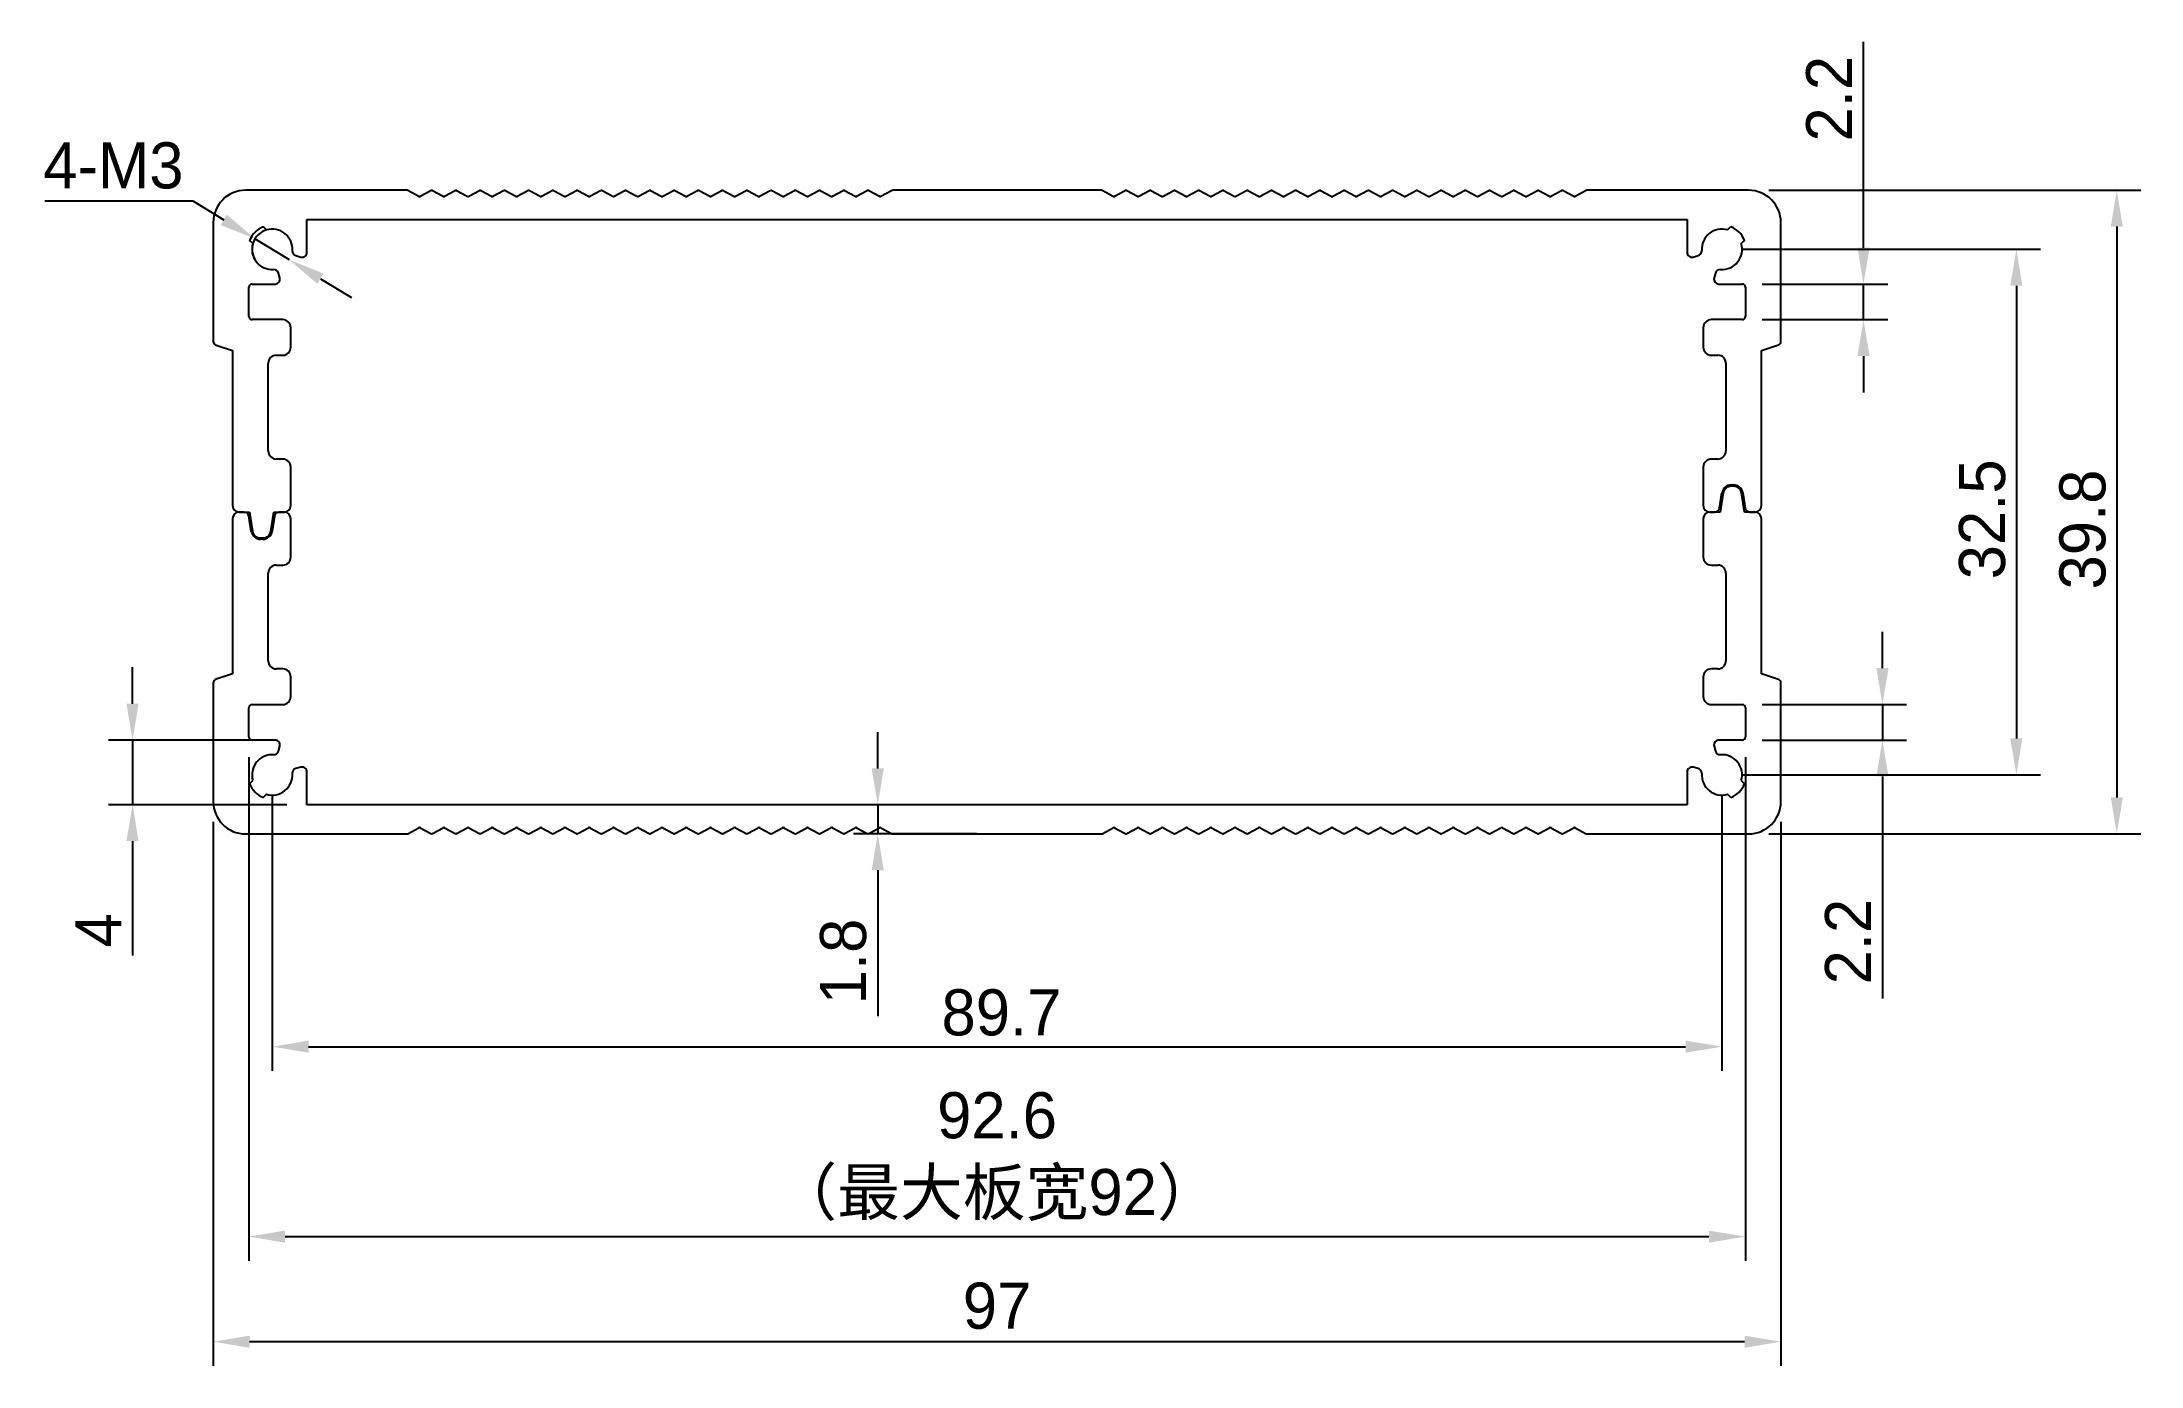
# Model space of a CAD drawing. Header units: millimetres. Extents: x 15004 to 15134, y -4763 to -4681.
import ezdxf

# ---------------------------------------------------------------- set-up
doc = ezdxf.new("R2010")
doc.units = ezdxf.units.MM
doc.header["$LTSCALE"] = 0.5
doc.header["$PDMODE"] = 35
for name, color, linetype, lineweight in [('3标注', 30, 'Continuous', 9), ('标注线', 7, 'Continuous', 13), ('粗实线', 7, 'Continuous', 25)]:
    doc.layers.add(name, color=color, linetype=linetype, lineweight=lineweight)
doc.styles.get("Standard").update_dxf_attribs({"font": ''})
doc.styles.get('Standard').set_extended_font_data('思源黑体 Normal')
doc.dimstyles.new('1比1 文字2.85', dxfattribs={"dimtxt": 2.85, "dimasz": 2.25, "dimexe": 1.5, "dimexo": 1.25, "dimgap": 0.7, "dimtad": 1, "dimdec": 1, "dimdsep": 46, "dimtxsty": 'Standard', "dimcen": 1.8, "dimadec": 0, "dimazin": 0, "dimtfac": 1, "dimtdec": 1, "dimtmove": 0, "dimatfit": 3, "dimfxl": 1, "dimarcsym": 0})
doc.dimstyles.new('1比1 文字2.85直径', dxfattribs={"dimtxt": 2.85, "dimasz": 2.25, "dimexe": 1.5, "dimexo": 1.25, "dimgap": 0.7, "dimtad": 1, "dimtih": 1, "dimtoh": 1, "dimdec": 1, "dimdsep": 46, "dimtxsty": 'Standard', "dimcen": 1.8, "dimadec": 0, "dimazin": 0, "dimtfac": 1, "dimtdec": 1, "dimtmove": 0, "dimatfit": 3, "dimfxl": 1, "dimarcsym": 0})

# ---------------------------------------------------------------- blocks, each defined once
blk = doc.blocks.new('*D81')
at = {"layer": 'Defpoints', "color": 0, "ltscale": 0.1}
for p in [(15018.12, -4726.3), (15107.82, -4726.3), (15107.82, -4743.11)]:
    blk.add_point(p, dxfattribs=at)
at = {"layer": '标注线', "color": 0, "lineweight": -2, "ltscale": 0.1}
for p, q in [((15018.12, -4727.55), (15018.12, -4744.61)), ((15107.82, -4727.55), (15107.82, -4744.61)), ((15020.37, -4743.11), (15105.57, -4743.11))]:
    blk.add_line(p, q, dxfattribs=at)
at = {"layer": '标注线', "color": 0, "ltscale": 0.1}
for points in [[(15020.37, -4742.73), (15020.37, -4743.48), (15018.12, -4743.11)], [(15105.57, -4742.73), (15105.57, -4743.48), (15107.82, -4743.11)]]:
    blk.add_solid(points, dxfattribs=at)
at = {"layer": '标注线', "color": 0, "ltscale": 0.1, "insert": (15063.24, -4739.56), "char_height": 2.85, "attachment_point": 2}
blk.add_mtext('89.7', dxfattribs=at)
blk = doc.blocks.new('*D82')
at = {"layer": 'Defpoints', "color": 0, "ltscale": 0.1}
for p in [(15018.3, -4724.15), (15009.48, -4728.15), (15020.27, -4728.15)]:
    blk.add_point(p, dxfattribs=at)
at = {"layer": '标注线', "color": 0, "lineweight": -2, "ltscale": 0.1}
for p, q in [((15009.48, -4721.9), (15009.48, -4719.65)), ((15017.05, -4724.15), (15007.98, -4724.15)), ((15009.48, -4724.15), (15009.48, -4728.15)), ((15019.02, -4728.15), (15007.98, -4728.15)), ((15009.48, -4730.4), (15009.48, -4737.48))]:
    blk.add_line(p, q, dxfattribs=at)
at = {"layer": '标注线', "color": 0, "ltscale": 0.1}
for points in [[(15009.1, -4721.9), (15009.85, -4721.9), (15009.48, -4724.15)], [(15009.1, -4730.4), (15009.85, -4730.4), (15009.48, -4728.15)]]:
    blk.add_solid(points, dxfattribs=at)
at = {"layer": '标注线', "color": 0, "ltscale": 0.1, "insert": (15005.93, -4735.91), "char_height": 2.85, "attachment_point": 2, "rotation": 90}
blk.add_mtext('4', dxfattribs=at)
blk = doc.blocks.new('*D83')
at = {"layer": 'Defpoints', "color": 0, "ltscale": 0.1}
for p in [(15014.47, -4727.95), (15111.47, -4727.95), (15111.47, -4761.35)]:
    blk.add_point(p, dxfattribs=at)
at = {"layer": '标注线', "color": 0, "lineweight": -2, "ltscale": 0.1}
for p, q in [((15014.47, -4729.2), (15014.47, -4762.85)), ((15111.47, -4729.2), (15111.47, -4762.85)), ((15016.72, -4761.35), (15109.22, -4761.35))]:
    blk.add_line(p, q, dxfattribs=at)
at = {"layer": '标注线', "color": 0, "ltscale": 0.1}
for points in [[(15016.72, -4760.98), (15016.72, -4761.73), (15014.47, -4761.35)], [(15109.22, -4760.98), (15109.22, -4761.73), (15111.47, -4761.35)]]:
    blk.add_solid(points, dxfattribs=at)
at = {"layer": '标注线', "color": 0, "ltscale": 0.1, "insert": (15062.97, -4757.7), "char_height": 2.85, "attachment_point": 2}
blk.add_mtext('97', dxfattribs=at)
blk = doc.blocks.new('*D84')
at = {"layer": 'Defpoints', "color": 0, "ltscale": 0.1}
for p in [(15107.82, -4693.8), (15107.82, -4726.3), (15126.04, -4726.3)]:
    blk.add_point(p, dxfattribs=at)
at = {"layer": '标注线', "color": 0, "lineweight": -2, "ltscale": 0.1}
for p, q in [((15109.07, -4693.8), (15127.54, -4693.8)), ((15126.04, -4696.05), (15126.04, -4724.05)), ((15109.07, -4726.3), (15127.54, -4726.3))]:
    blk.add_line(p, q, dxfattribs=at)
at = {"layer": '标注线', "color": 0, "ltscale": 0.1}
for points in [[(15125.66, -4696.05), (15126.41, -4696.05), (15126.04, -4693.8)], [(15125.66, -4724.05), (15126.41, -4724.05), (15126.04, -4726.3)]]:
    blk.add_solid(points, dxfattribs=at)
at = {"layer": '标注线', "color": 0, "ltscale": 0.1, "insert": (15122.49, -4710.5), "char_height": 2.85, "attachment_point": 2, "rotation": 90}
blk.add_mtext('32.5', dxfattribs=at)
blk = doc.blocks.new('*D85')
at = {"layer": 'Defpoints', "color": 0, "ltscale": 0.1}
for p in [(15109.47, -4690.15), (15109.47, -4729.95), (15132.25, -4729.95)]:
    blk.add_point(p, dxfattribs=at)
at = {"layer": '标注线', "color": 0, "lineweight": -2, "ltscale": 0.1}
for p, q in [((15110.72, -4690.15), (15133.75, -4690.15)), ((15132.25, -4692.4), (15132.25, -4727.7)), ((15110.72, -4729.95), (15133.75, -4729.95))]:
    blk.add_line(p, q, dxfattribs=at)
at = {"layer": '标注线', "color": 0, "ltscale": 0.1}
for points in [[(15131.88, -4692.4), (15132.63, -4692.4), (15132.25, -4690.15)], [(15131.88, -4727.7), (15132.63, -4727.7), (15132.25, -4729.95)]]:
    blk.add_solid(points, dxfattribs=at)
at = {"layer": '标注线', "color": 0, "ltscale": 0.1, "insert": (15128.7, -4711.13), "char_height": 2.85, "attachment_point": 2, "rotation": 90}
blk.add_mtext('39.8', dxfattribs=at)
blk = doc.blocks.new('*D86')
at = {"layer": 'Defpoints', "color": 0, "ltscale": 0.1}
for p in [(15109.07, -4721.95), (15109.07, -4724.15), (15117.75, -4724.15)]:
    blk.add_point(p, dxfattribs=at)
at = {"layer": '标注线', "color": 0, "lineweight": -2, "ltscale": 0.1}
for p, q in [((15117.75, -4719.7), (15117.75, -4717.45)), ((15110.32, -4721.95), (15119.25, -4721.95)), ((15117.75, -4721.95), (15117.75, -4724.15)), ((15110.32, -4724.15), (15119.25, -4724.15)), ((15117.75, -4726.4), (15117.75, -4740.12))]:
    blk.add_line(p, q, dxfattribs=at)
at = {"layer": '标注线', "color": 0, "ltscale": 0.1}
for points in [[(15117.38, -4719.7), (15118.13, -4719.7), (15117.75, -4721.95)], [(15117.38, -4726.4), (15118.13, -4726.4), (15117.75, -4724.15)]]:
    blk.add_solid(points, dxfattribs=at)
at = {"layer": '标注线', "color": 0, "ltscale": 0.1, "insert": (15114.2, -4736.61), "char_height": 2.85, "attachment_point": 2, "rotation": 90}
blk.add_mtext('2.2', dxfattribs=at)
blk = doc.blocks.new('*D87')
at = {"layer": 'Defpoints', "color": 0, "ltscale": 0.1}
for p in [(15109.07, -4695.95), (15109.07, -4698.15), (15116.58, -4698.15)]:
    blk.add_point(p, dxfattribs=at)
at = {"layer": '标注线', "color": 0, "lineweight": -2, "ltscale": 0.1}
for p, q in [((15116.58, -4693.7), (15116.58, -4680.98)), ((15110.32, -4695.95), (15118.08, -4695.95)), ((15116.58, -4698.15), (15116.58, -4695.95)), ((15110.32, -4698.15), (15118.08, -4698.15)), ((15116.58, -4700.4), (15116.58, -4702.65))]:
    blk.add_line(p, q, dxfattribs=at)
at = {"layer": '标注线', "color": 0, "ltscale": 0.1}
for points in [[(15116.21, -4693.7), (15116.96, -4693.7), (15116.58, -4695.95)], [(15116.21, -4700.4), (15116.96, -4700.4), (15116.58, -4698.15)]]:
    blk.add_solid(points, dxfattribs=at)
at = {"layer": '标注线', "color": 0, "ltscale": 0.1, "insert": (15113.03, -4684.49), "char_height": 2.85, "attachment_point": 2, "rotation": 90}
blk.add_mtext('2.2', dxfattribs=at)
blk = doc.blocks.new('*D89')
at = {"layer": 'Defpoints', "color": 0, "ltscale": 0.1}
for p in [(15062.97, -4728.15), (15055.59, -4729.95), (15062.97, -4729.95)]:
    blk.add_point(p, dxfattribs=at)
at = {"layer": '标注线', "color": 0, "lineweight": -2, "ltscale": 0.1}
for p, q in [((15055.59, -4725.9), (15055.59, -4723.65)), ((15061.72, -4728.15), (15054.09, -4728.15)), ((15055.59, -4728.15), (15055.59, -4729.95)), ((15061.72, -4729.95), (15054.09, -4729.95)), ((15055.59, -4732.2), (15055.59, -4741.23))]:
    blk.add_line(p, q, dxfattribs=at)
at = {"layer": '标注线', "color": 0, "ltscale": 0.1}
for points in [[(15055.21, -4725.9), (15055.96, -4725.9), (15055.59, -4728.15)], [(15055.21, -4732.2), (15055.96, -4732.2), (15055.59, -4729.95)]]:
    blk.add_solid(points, dxfattribs=at)
at = {"layer": '标注线', "color": 0, "ltscale": 0.1, "insert": (15053.46, -4737.84), "char_height": 2.85, "attachment_point": 5, "rotation": 90}
blk.add_mtext('1.8', dxfattribs=at)
blk = doc.blocks.new('*D90')
at = {"layer": 'Defpoints', "color": 0, "ltscale": 0.1}
for p in [(15017.05, -4693.15), (15019.18, -4694.45)]:
    blk.add_point(p, dxfattribs=at)
at = {"layer": '标注线', "color": 0, "lineweight": -2, "ltscale": 0.1}
for p, q in [((15004.06, -4690.81), (15013.21, -4690.81)), ((15013.21, -4690.81), (15015.13, -4691.98)), ((15019.18, -4694.45), (15017.05, -4693.15)), ((15021.11, -4695.62), (15023.03, -4696.79))]:
    blk.add_line(p, q, dxfattribs=at)
blk.add_arc((15018.12, -4693.8), 1.25, 106.3146, 217.3894, dxfattribs=at)
at = {"layer": '标注线', "color": 0, "ltscale": 0.1}
for points in [[(15015.32, -4691.66), (15014.93, -4692.3), (15017.05, -4693.15)], [(15021.3, -4695.3), (15020.91, -4695.94), (15019.18, -4694.45)]]:
    blk.add_solid(points, dxfattribs=at)
at = {"layer": '标注线', "color": 0, "ltscale": 0.1, "insert": (15008.29, -4688.63), "char_height": 2.85, "attachment_point": 5}
blk.add_mtext('4-M3', dxfattribs=at)
blk = doc.blocks.new('*D88')
at = {"layer": '3标注', "color": 0, "lineweight": -2, "ltscale": 0.1}
for p, q in [((15016.67, -4725.2), (15016.67, -4756.35)), ((15109.27, -4725.2), (15109.27, -4756.35)), ((15018.92, -4754.85), (15107.02, -4754.85))]:
    blk.add_line(p, q, dxfattribs=at)
at = {"layer": '3标注', "color": 0, "ltscale": 0.1}
for points in [[(15018.92, -4754.48), (15018.92, -4755.23), (15016.67, -4754.85)], [(15107.02, -4754.48), (15107.02, -4755.23), (15109.27, -4754.85)]]:
    blk.add_solid(points, dxfattribs=at)
at = {"layer": 'Defpoints', "color": 0, "ltscale": 0.1}
for p in [(15016.67, -4723.95), (15109.27, -4723.95), (15109.27, -4754.85)]:
    blk.add_point(p, dxfattribs=at)
at = {"layer": '3标注', "color": 0, "ltscale": 0.1, "insert": (15062.97, -4749.91), "char_height": 2.85, "attachment_point": 5}
blk.add_mtext('92.6\\P（最大板宽92）', dxfattribs=at)

msp = doc.modelspace()

# ---------------------------------------------------------------- linework, layer by layer
at = {"layer": '粗实线'}
for p, q in [((15026.46, -4690.15), (15016.47, -4690.15)), ((15027.19, -4690.53), (15026.51, -4690.16)), ((15027.94, -4690.18), (15027.28, -4690.53)), ((15028.69, -4690.53), (15028.03, -4690.18)), ((15029.44, -4690.18), (15028.78, -4690.53)), ((15030.19, -4690.53), (15029.53, -4690.18)), ((15030.94, -4690.18), (15030.28, -4690.53)), ((15031.69, -4690.53), (15031.03, -4690.18)), ((15032.44, -4690.18), (15031.78, -4690.53)), ((15033.19, -4690.53), (15032.53, -4690.18)), ((15033.94, -4690.18), (15033.28, -4690.53)), ((15034.69, -4690.53), (15034.03, -4690.18)), ((15035.44, -4690.18), (15034.78, -4690.53)), ((15036.19, -4690.53), (15035.53, -4690.18)), ((15036.94, -4690.18), (15036.28, -4690.53)), ((15037.69, -4690.53), (15037.03, -4690.18)), ((15038.44, -4690.18), (15037.78, -4690.53)), ((15039.19, -4690.53), (15038.53, -4690.18)), ((15039.94, -4690.18), (15039.28, -4690.53)), ((15040.69, -4690.53), (15040.03, -4690.18)), ((15041.44, -4690.18), (15040.78, -4690.53)), ((15042.19, -4690.53), (15041.53, -4690.18)), ((15042.94, -4690.18), (15042.28, -4690.53)), ((15043.69, -4690.53), (15043.03, -4690.18)), ((15044.44, -4690.18), (15043.78, -4690.53)), ((15045.19, -4690.53), (15044.53, -4690.18)), ((15045.94, -4690.18), (15045.28, -4690.53)), ((15046.69, -4690.53), (15046.03, -4690.18)), ((15047.44, -4690.18), (15046.78, -4690.53)), ((15048.19, -4690.53), (15047.53, -4690.18)), ((15048.94, -4690.18), (15048.28, -4690.53)), ((15049.69, -4690.53), (15049.03, -4690.18)), ((15050.44, -4690.18), (15049.78, -4690.53)), ((15051.19, -4690.53), (15050.53, -4690.18)), ((15051.94, -4690.18), (15051.28, -4690.53)), ((15052.69, -4690.53), (15052.03, -4690.18)), ((15053.44, -4690.18), (15052.78, -4690.53)), ((15054.19, -4690.53), (15053.53, -4690.18)), ((15054.94, -4690.18), (15054.28, -4690.53)), ((15055.69, -4690.53), (15055.03, -4690.18)), ((15056.47, -4690.16), (15055.78, -4690.53)), ((15069.42, -4690.15), (15056.51, -4690.15)), ((15070.15, -4690.53), (15069.47, -4690.16)), ((15070.9, -4690.18), (15070.24, -4690.53)), ((15071.65, -4690.53), (15070.99, -4690.18)), ((15072.4, -4690.18), (15071.74, -4690.53)), ((15073.15, -4690.53), (15072.49, -4690.18)), ((15073.9, -4690.18), (15073.24, -4690.53)), ((15074.65, -4690.53), (15073.99, -4690.18)), ((15075.4, -4690.18), (15074.74, -4690.53)), ((15076.15, -4690.53), (15075.49, -4690.18)), ((15076.9, -4690.18), (15076.24, -4690.53)), ((15077.65, -4690.53), (15076.99, -4690.18)), ((15078.4, -4690.18), (15077.74, -4690.53)), ((15079.15, -4690.53), (15078.49, -4690.18)), ((15079.9, -4690.18), (15079.24, -4690.53)), ((15080.65, -4690.53), (15079.99, -4690.18)), ((15081.4, -4690.18), (15080.74, -4690.53)), ((15082.15, -4690.53), (15081.49, -4690.18)), ((15082.9, -4690.18), (15082.24, -4690.53)), ((15083.65, -4690.53), (15082.99, -4690.18)), ((15084.4, -4690.18), (15083.74, -4690.53)), ((15085.15, -4690.53), (15084.49, -4690.18)), ((15085.9, -4690.18), (15085.24, -4690.53)), ((15086.65, -4690.53), (15085.99, -4690.18)), ((15087.4, -4690.18), (15086.74, -4690.53)), ((15088.15, -4690.53), (15087.49, -4690.18)), ((15088.9, -4690.18), (15088.24, -4690.53)), ((15089.65, -4690.53), (15088.99, -4690.18)), ((15090.4, -4690.18), (15089.74, -4690.53)), ((15091.15, -4690.53), (15090.49, -4690.18)), ((15091.9, -4690.18), (15091.24, -4690.53)), ((15092.65, -4690.53), (15091.99, -4690.18)), ((15093.4, -4690.18), (15092.74, -4690.53)), ((15094.15, -4690.53), (15093.49, -4690.18)), ((15094.9, -4690.18), (15094.24, -4690.53)), ((15095.65, -4690.53), (15094.99, -4690.18)), ((15096.4, -4690.18), (15095.74, -4690.53)), ((15097.15, -4690.53), (15096.49, -4690.18)), ((15097.9, -4690.18), (15097.24, -4690.53)), ((15098.65, -4690.53), (15097.99, -4690.18)), ((15099.43, -4690.16), (15098.74, -4690.53)), ((15109.47, -4690.15), (15099.47, -4690.15)), ((15014.47, -4692.15), (15014.47, -4699.51)), ((15017.57, -4692.4), (15017.77, -4692.6)), ((15020.27, -4691.95), (15105.67, -4691.95)), ((15020.27, -4693.99), (15020.27, -4691.95)), ((15105.67, -4691.95), (15105.67, -4693.99)), ((15108.17, -4692.6), (15108.37, -4692.4)), ((15111.47, -4699.51), (15111.47, -4692.15)), ((15016.92, -4693.45), (15016.72, -4693.25)), ((15109.21, -4693.25), (15109.02, -4693.45)), ((15019.59, -4694.19), (15019.89, -4694.28)), ((15106.04, -4694.28), (15106.35, -4694.19)), ((15016.67, -4697.95), (15016.67, -4696.15)), ((15016.87, -4695.95), (15018.3, -4695.95)), ((15018.59, -4695.57), (15018.51, -4695.27)), ((15107.42, -4695.27), (15107.34, -4695.57)), ((15107.63, -4695.95), (15109.07, -4695.95)), ((15109.27, -4696.15), (15109.27, -4697.95)), ((15018.77, -4698.15), (15016.87, -4698.15)), ((15019.27, -4699.85), (15019.27, -4698.65)), ((15106.67, -4698.65), (15106.67, -4699.85)), ((15109.07, -4698.15), (15107.17, -4698.15)), ((15014.6, -4699.7), (15015.67, -4700.05)), ((15015.67, -4700.05), (15015.67, -4709.65)), ((15110.27, -4700.05), (15111.33, -4699.7)), ((15110.27, -4709.65), (15110.27, -4700.05)), ((15017.87, -4706.27), (15017.87, -4700.85)), ((15018.37, -4700.35), (15018.77, -4700.35)), ((15107.17, -4700.35), (15107.57, -4700.35)), ((15108.07, -4700.85), (15108.07, -4706.27)), ((15018.77, -4706.77), (15018.37, -4706.77)), ((15107.57, -4706.77), (15107.17, -4706.77)), ((15019.27, -4709.65), (15019.27, -4707.27)), ((15106.67, -4707.27), (15106.67, -4709.65)), ((15107.68, -4709.8), (15107.82, -4708.86)), ((15107.9, -4708.87), (15107.72, -4710.05)), ((15108.4, -4708.37), (15108.54, -4708.37)), ((15108.54, -4708.45), (15108.4, -4708.45)), ((15109.22, -4710.05), (15109.03, -4708.87)), ((15109.11, -4708.86), (15109.26, -4709.8)), ((15015.67, -4710.45), (15015.67, -4720.05)), ((15016.07, -4710.05), (15016.72, -4710.05)), ((15016.38, -4710.05), (15016.07, -4710.05)), ((15016.82, -4711.24), (15016.68, -4710.3)), ((15016.72, -4710.05), (15016.9, -4711.23)), ((15018.03, -4711.23), (15018.22, -4710.05)), ((15018.26, -4710.3), (15018.11, -4711.24)), ((15018.22, -4710.05), (15018.87, -4710.05)), ((15018.87, -4710.05), (15018.55, -4710.05)), ((15019.27, -4712.83), (15019.27, -4710.45)), ((15106.67, -4710.45), (15106.67, -4712.83)), ((15107.07, -4710.05), (15107.38, -4710.05)), ((15107.72, -4710.05), (15107.07, -4710.05)), ((15109.87, -4710.05), (15109.22, -4710.05)), ((15109.55, -4710.05), (15109.87, -4710.05)), ((15110.27, -4720.05), (15110.27, -4710.45)), ((15017.4, -4711.65), (15017.54, -4711.65)), ((15017.54, -4711.73), (15017.4, -4711.73)), ((15017.87, -4719.25), (15017.87, -4713.83)), ((15018.37, -4713.33), (15018.77, -4713.33)), ((15107.17, -4713.33), (15107.57, -4713.33)), ((15108.07, -4713.83), (15108.07, -4719.25)), ((15018.77, -4719.75), (15018.37, -4719.75)), ((15107.57, -4719.75), (15107.17, -4719.75)), ((15014.47, -4720.6), (15014.47, -4727.95)), ((15015.67, -4720.05), (15014.6, -4720.41)), ((15019.27, -4721.45), (15019.27, -4720.25)), ((15106.67, -4720.25), (15106.67, -4721.45)), ((15111.33, -4720.41), (15110.27, -4720.05)), ((15111.47, -4727.95), (15111.47, -4720.6)), ((15016.67, -4723.95), (15016.67, -4722.15)), ((15016.87, -4721.95), (15018.77, -4721.95)), ((15107.17, -4721.95), (15109.07, -4721.95)), ((15109.27, -4722.15), (15109.27, -4723.95)), ((15018.3, -4724.15), (15016.87, -4724.15)), ((15018.51, -4724.83), (15018.59, -4724.53)), ((15107.34, -4724.53), (15107.42, -4724.83)), ((15109.07, -4724.15), (15107.63, -4724.15)), ((15019.89, -4725.83), (15019.59, -4725.91)), ((15020.27, -4728.15), (15020.27, -4726.12)), ((15105.67, -4726.12), (15105.67, -4728.15)), ((15106.35, -4725.91), (15106.04, -4725.83)), ((15016.72, -4726.85), (15016.92, -4726.65)), ((15017.77, -4727.5), (15017.57, -4727.7)), ((15108.37, -4727.7), (15108.17, -4727.5)), ((15109.02, -4726.65), (15109.21, -4726.85)), ((15105.67, -4728.15), (15020.27, -4728.15)), ((15016.47, -4729.95), (15026.46, -4729.95)), ((15026.51, -4729.94), (15027.19, -4729.58)), ((15027.28, -4729.58), (15027.94, -4729.93)), ((15028.03, -4729.93), (15028.69, -4729.58)), ((15028.78, -4729.58), (15029.44, -4729.93)), ((15029.53, -4729.93), (15030.19, -4729.58)), ((15030.28, -4729.58), (15030.94, -4729.93)), ((15031.03, -4729.93), (15031.69, -4729.58)), ((15031.78, -4729.58), (15032.44, -4729.93)), ((15032.53, -4729.93), (15033.19, -4729.58)), ((15033.28, -4729.58), (15033.94, -4729.93)), ((15034.03, -4729.93), (15034.69, -4729.58)), ((15034.78, -4729.58), (15035.44, -4729.93)), ((15035.53, -4729.93), (15036.19, -4729.58)), ((15036.28, -4729.58), (15036.94, -4729.93)), ((15037.03, -4729.93), (15037.69, -4729.58)), ((15037.78, -4729.58), (15038.44, -4729.93)), ((15038.53, -4729.93), (15039.19, -4729.58)), ((15039.28, -4729.58), (15039.94, -4729.93)), ((15040.03, -4729.93), (15040.69, -4729.58)), ((15040.78, -4729.58), (15041.44, -4729.93)), ((15041.53, -4729.93), (15042.19, -4729.58)), ((15042.28, -4729.58), (15042.94, -4729.93)), ((15043.03, -4729.93), (15043.69, -4729.58)), ((15043.78, -4729.58), (15044.44, -4729.93)), ((15044.53, -4729.93), (15045.19, -4729.58)), ((15045.28, -4729.58), (15045.94, -4729.93)), ((15046.03, -4729.93), (15046.69, -4729.58)), ((15046.78, -4729.58), (15047.44, -4729.93)), ((15047.53, -4729.93), (15048.19, -4729.58)), ((15048.28, -4729.58), (15048.94, -4729.93)), ((15049.03, -4729.93), (15049.69, -4729.58)), ((15049.78, -4729.58), (15050.44, -4729.93)), ((15050.53, -4729.93), (15051.19, -4729.58)), ((15051.28, -4729.58), (15051.94, -4729.93)), ((15052.03, -4729.93), (15052.69, -4729.58)), ((15052.78, -4729.58), (15053.44, -4729.93)), ((15053.53, -4729.93), (15054.19, -4729.58)), ((15054.28, -4729.58), (15054.94, -4729.93)), ((15055.03, -4729.93), (15055.69, -4729.58)), ((15055.78, -4729.58), (15056.47, -4729.94)), ((15056.51, -4729.95), (15069.42, -4729.95)), ((15069.47, -4729.94), (15070.15, -4729.58)), ((15070.24, -4729.58), (15070.9, -4729.93)), ((15070.99, -4729.93), (15071.65, -4729.58)), ((15071.74, -4729.58), (15072.4, -4729.93)), ((15072.49, -4729.93), (15073.15, -4729.58)), ((15073.24, -4729.58), (15073.9, -4729.93)), ((15073.99, -4729.93), (15074.65, -4729.58)), ((15074.74, -4729.58), (15075.4, -4729.93)), ((15075.49, -4729.93), (15076.15, -4729.58)), ((15076.24, -4729.58), (15076.9, -4729.93)), ((15076.99, -4729.93), (15077.65, -4729.58)), ((15077.74, -4729.58), (15078.4, -4729.93)), ((15078.49, -4729.93), (15079.15, -4729.58)), ((15079.24, -4729.58), (15079.9, -4729.93)), ((15079.99, -4729.93), (15080.65, -4729.58)), ((15080.74, -4729.58), (15081.4, -4729.93)), ((15081.49, -4729.93), (15082.15, -4729.58)), ((15082.24, -4729.58), (15082.9, -4729.93)), ((15082.99, -4729.93), (15083.65, -4729.58)), ((15083.74, -4729.58), (15084.4, -4729.93)), ((15084.49, -4729.93), (15085.15, -4729.58)), ((15085.24, -4729.58), (15085.9, -4729.93)), ((15085.99, -4729.93), (15086.65, -4729.58)), ((15086.74, -4729.58), (15087.4, -4729.93)), ((15087.49, -4729.93), (15088.15, -4729.58)), ((15088.24, -4729.58), (15088.9, -4729.93)), ((15088.99, -4729.93), (15089.65, -4729.58)), ((15089.74, -4729.58), (15090.4, -4729.93)), ((15090.49, -4729.93), (15091.15, -4729.58)), ((15091.24, -4729.58), (15091.9, -4729.93)), ((15091.99, -4729.93), (15092.65, -4729.58)), ((15092.74, -4729.58), (15093.4, -4729.93)), ((15093.49, -4729.93), (15094.15, -4729.58)), ((15094.24, -4729.58), (15094.9, -4729.93)), ((15094.99, -4729.93), (15095.65, -4729.58)), ((15095.74, -4729.58), (15096.4, -4729.93)), ((15096.49, -4729.93), (15097.15, -4729.58)), ((15097.24, -4729.58), (15097.9, -4729.93)), ((15097.99, -4729.93), (15098.65, -4729.58)), ((15098.74, -4729.58), (15099.43, -4729.94)), ((15099.47, -4729.95), (15109.47, -4729.95))]:
    msp.add_line(p, q, dxfattribs=at)
for centre, radius, start, end in [((15016.47, -4692.15), 2, 90, 180), ((15026.46, -4690.25), 0.1, 61.9275, 90), ((15027.24, -4690.44), 0.1, 241.9275, 298.0725), ((15027.99, -4690.26), 0.1, 61.9275, 118.0725), ((15028.74, -4690.44), 0.1, 241.9275, 298.0725), ((15029.49, -4690.26), 0.1, 61.9275, 118.0725), ((15030.24, -4690.44), 0.1, 241.9275, 298.0725), ((15030.99, -4690.26), 0.1, 61.9275, 118.0725), ((15031.74, -4690.44), 0.1, 241.9275, 298.0725), ((15032.49, -4690.26), 0.1, 61.9275, 118.0725), ((15033.24, -4690.44), 0.1, 241.9275, 298.0725), ((15033.99, -4690.26), 0.1, 61.9275, 118.0725), ((15034.74, -4690.44), 0.1, 241.9275, 298.0725), ((15035.49, -4690.26), 0.1, 61.9275, 118.0725), ((15036.24, -4690.44), 0.1, 241.9275, 298.0725), ((15036.99, -4690.26), 0.1, 61.9275, 118.0725), ((15037.74, -4690.44), 0.1, 241.9275, 298.0725), ((15038.49, -4690.26), 0.1, 61.9275, 118.0725), ((15039.24, -4690.44), 0.1, 241.9275, 298.0725), ((15039.99, -4690.26), 0.1, 61.9275, 118.0725), ((15040.74, -4690.44), 0.1, 241.9275, 298.0725), ((15041.49, -4690.26), 0.1, 61.9275, 118.0725), ((15042.24, -4690.44), 0.1, 241.9275, 298.0725), ((15042.99, -4690.26), 0.1, 61.9275, 118.0725), ((15043.74, -4690.44), 0.1, 241.9275, 298.0725), ((15044.49, -4690.26), 0.1, 61.9275, 118.0725), ((15045.24, -4690.44), 0.1, 241.9275, 298.0725), ((15045.99, -4690.26), 0.1, 61.9275, 118.0725), ((15046.74, -4690.44), 0.1, 241.9275, 298.0725), ((15047.49, -4690.26), 0.1, 61.9275, 118.0725), ((15048.24, -4690.44), 0.1, 241.9275, 298.0725), ((15048.99, -4690.26), 0.1, 61.9275, 118.0725), ((15049.74, -4690.44), 0.1, 241.9275, 298.0725), ((15050.49, -4690.26), 0.1, 61.9275, 118.0725), ((15051.24, -4690.44), 0.1, 241.9275, 298.0725), ((15051.99, -4690.26), 0.1, 61.9275, 118.0725), ((15052.74, -4690.44), 0.1, 241.9275, 298.0725), ((15053.49, -4690.26), 0.1, 61.9275, 118.0725), ((15054.24, -4690.44), 0.1, 241.9275, 298.0725), ((15054.99, -4690.26), 0.1, 61.9275, 118.0725), ((15055.74, -4690.44), 0.1, 241.9275, 298.0725), ((15056.51, -4690.25), 0.1, 90, 118.0725), ((15069.42, -4690.25), 0.1, 61.9275, 90), ((15070.2, -4690.44), 0.1, 241.9275, 298.0725), ((15070.95, -4690.26), 0.1, 61.9275, 118.0725), ((15071.7, -4690.44), 0.1, 241.9275, 298.0725), ((15072.45, -4690.26), 0.1, 61.9275, 118.0725), ((15073.2, -4690.44), 0.1, 241.9275, 298.0725), ((15073.95, -4690.26), 0.1, 61.9275, 118.0725), ((15074.7, -4690.44), 0.1, 241.9275, 298.0725), ((15075.45, -4690.26), 0.1, 61.9275, 118.0725), ((15076.2, -4690.44), 0.1, 241.9275, 298.0725), ((15076.95, -4690.26), 0.1, 61.9275, 118.0725), ((15077.7, -4690.44), 0.1, 241.9275, 298.0725), ((15078.45, -4690.26), 0.1, 61.9275, 118.0725), ((15079.2, -4690.44), 0.1, 241.9275, 298.0725), ((15079.95, -4690.26), 0.1, 61.9275, 118.0725), ((15080.7, -4690.44), 0.1, 241.9275, 298.0725), ((15081.45, -4690.26), 0.1, 61.9275, 118.0725), ((15082.2, -4690.44), 0.1, 241.9275, 298.0725), ((15082.95, -4690.26), 0.1, 61.9275, 118.0725), ((15083.7, -4690.44), 0.1, 241.9275, 298.0725), ((15084.45, -4690.26), 0.1, 61.9275, 118.0725), ((15085.2, -4690.44), 0.1, 241.9275, 298.0725), ((15085.95, -4690.26), 0.1, 61.9275, 118.0725), ((15086.7, -4690.44), 0.1, 241.9275, 298.0725), ((15087.45, -4690.26), 0.1, 61.9275, 118.0725), ((15088.2, -4690.44), 0.1, 241.9275, 298.0725), ((15088.95, -4690.26), 0.1, 61.9275, 118.0725), ((15089.7, -4690.44), 0.1, 241.9275, 298.0725), ((15090.45, -4690.26), 0.1, 61.9275, 118.0725), ((15091.2, -4690.44), 0.1, 241.9275, 298.0725), ((15091.95, -4690.26), 0.1, 61.9275, 118.0725), ((15092.7, -4690.44), 0.1, 241.9275, 298.0725), ((15093.45, -4690.26), 0.1, 61.9275, 118.0725), ((15094.2, -4690.44), 0.1, 241.9275, 298.0725), ((15094.95, -4690.26), 0.1, 61.9275, 118.0725), ((15095.7, -4690.44), 0.1, 241.9275, 298.0725), ((15096.45, -4690.26), 0.1, 61.9275, 118.0725), ((15097.2, -4690.44), 0.1, 241.9275, 298.0725), ((15097.95, -4690.26), 0.1, 61.9275, 118.0725), ((15098.7, -4690.44), 0.1, 241.9275, 298.0725), ((15099.47, -4690.25), 0.1, 90, 118.0725), ((15109.47, -4692.15), 2, 0, 90), ((15018.12, -4693.8), 1.5, 111.4218, 158.5782), ((15107.82, -4693.8), 1.5, 21.4218, 68.5782), ((15018.12, -4693.8), 1.25, 163.6854, 273.8401), ((15018.12, -4693.8), 1.25, 356.1599, 106.3146), ((15107.82, -4693.8), 1.25, 73.6854, 183.8401), ((15107.82, -4693.8), 1.25, 266.1599, 16.3146), ((15018.22, -4695.35), 0.3, 15, 93.8401), ((15019.66, -4693.9), 0.3, 176.1599, 255), ((15019.97, -4693.99), 0.3, 255, 0), ((15105.97, -4693.99), 0.3, 180, 285), ((15106.27, -4693.9), 0.3, 285, 3.8401), ((15107.71, -4695.35), 0.3, 86.1599, 165), ((15016.87, -4696.15), 0.2, 90, 180), ((15018.3, -4695.65), 0.3, 270, 15), ((15107.63, -4695.65), 0.3, 165, 270), ((15109.07, -4696.15), 0.2, 0, 90), ((15016.87, -4697.95), 0.2, 180, 270), ((15018.77, -4698.65), 0.5, 0, 90), ((15107.17, -4698.65), 0.5, 90, 180), ((15109.07, -4697.95), 0.2, 270, 0), ((15014.67, -4699.51), 0.2, 180, 251.5651), ((15018.77, -4699.85), 0.5, 270, 0), ((15107.17, -4699.85), 0.5, 180, 270), ((15111.27, -4699.51), 0.2, 288.4349, 360), ((15018.37, -4700.85), 0.5, 90, 180), ((15107.57, -4700.85), 0.5, 0, 90), ((15018.37, -4706.27), 0.5, 180, 270), ((15018.77, -4707.27), 0.5, 0, 90), ((15107.17, -4707.27), 0.5, 90, 180), ((15107.57, -4706.27), 0.5, 270, 0), ((15108.4, -4708.95), 0.58, 90, 171.1193), ((15108.4, -4708.95), 0.5, 90, 171.1193), ((15108.54, -4708.95), 0.58, 8.8807, 90), ((15108.54, -4708.95), 0.5, 8.8807, 90), ((15016.07, -4709.65), 0.4, 180, 270), ((15016.07, -4710.45), 0.4, 90, 180), ((15016.38, -4710.35), 0.3, 8.8807, 90), ((15018.55, -4710.35), 0.3, 90, 171.1193), ((15018.87, -4709.65), 0.4, 270, 0), ((15018.87, -4710.45), 0.4, 0, 90), ((15107.07, -4709.65), 0.4, 180, 270), ((15107.07, -4710.45), 0.4, 90, 180), ((15107.38, -4709.75), 0.3, 270, 351.1193), ((15109.55, -4709.75), 0.3, 188.8807, 270), ((15109.87, -4709.65), 0.4, 270, 0), ((15109.87, -4710.45), 0.4, 0, 90), ((15017.4, -4711.15), 0.58, 188.8807, 270), ((15017.4, -4711.15), 0.5, 188.8807, 270), ((15017.54, -4711.15), 0.5, 270, 351.1193), ((15017.54, -4711.15), 0.58, 270, 351.1193), ((15018.77, -4712.83), 0.5, 270, 0), ((15107.17, -4712.83), 0.5, 180, 270), ((15018.37, -4713.83), 0.5, 90, 180), ((15107.57, -4713.83), 0.5, 0, 90), ((15018.37, -4719.25), 0.5, 180, 270), ((15018.77, -4720.25), 0.5, 0, 90), ((15107.17, -4720.25), 0.5, 90, 180), ((15107.57, -4719.25), 0.5, 270, 0), ((15014.67, -4720.6), 0.2, 108.4349, 180), ((15111.27, -4720.6), 0.2, 0, 71.5651), ((15016.87, -4722.15), 0.2, 90, 180), ((15018.77, -4721.45), 0.5, 270, 0), ((15107.17, -4721.45), 0.5, 180, 270), ((15109.07, -4722.15), 0.2, 0, 90), ((15016.87, -4723.95), 0.2, 180, 270), ((15018.22, -4724.75), 0.3, 266.1599, 345), ((15018.3, -4724.45), 0.3, 345, 90), ((15107.63, -4724.45), 0.3, 90, 195), ((15107.71, -4724.75), 0.3, 195, 273.8401), ((15109.07, -4723.95), 0.2, 270, 0), ((15018.12, -4726.3), 1.25, 86.1599, 196.3146), ((15018.12, -4726.3), 1.25, 253.6854, 3.8401), ((15019.66, -4726.2), 0.3, 105, 183.8401), ((15019.97, -4726.12), 0.3, 0, 105), ((15105.97, -4726.12), 0.3, 75, 180), ((15106.27, -4726.2), 0.3, 356.1599, 75), ((15107.82, -4726.3), 1.25, 176.1599, 286.3146), ((15107.82, -4726.3), 1.25, 343.6854, 93.8401), ((15018.12, -4726.3), 1.5, 201.4218, 248.5782), ((15107.82, -4726.3), 1.5, 291.4218, 338.5782), ((15016.47, -4727.95), 2, 180, 270), ((15109.47, -4727.95), 2, 270, 0), ((15026.46, -4729.85), 0.1, 270, 298.0725), ((15027.24, -4729.66), 0.1, 61.9275, 118.0725), ((15027.99, -4729.84), 0.1, 241.9275, 298.0725), ((15028.74, -4729.66), 0.1, 61.9275, 118.0725), ((15029.49, -4729.84), 0.1, 241.9275, 298.0725), ((15030.24, -4729.66), 0.1, 61.9275, 118.0725), ((15030.99, -4729.84), 0.1, 241.9275, 298.0725), ((15031.74, -4729.66), 0.1, 61.9275, 118.0725), ((15032.49, -4729.84), 0.1, 241.9275, 298.0725), ((15033.24, -4729.66), 0.1, 61.9275, 118.0725), ((15033.99, -4729.84), 0.1, 241.9275, 298.0725), ((15034.74, -4729.66), 0.1, 61.9275, 118.0725), ((15035.49, -4729.84), 0.1, 241.9275, 298.0725), ((15036.24, -4729.66), 0.1, 61.9275, 118.0725), ((15036.99, -4729.84), 0.1, 241.9275, 298.0725), ((15037.74, -4729.66), 0.1, 61.9275, 118.0725), ((15038.49, -4729.84), 0.1, 241.9275, 298.0725), ((15039.24, -4729.66), 0.1, 61.9275, 118.0725), ((15039.99, -4729.84), 0.1, 241.9275, 298.0725), ((15040.74, -4729.66), 0.1, 61.9275, 118.0725), ((15041.49, -4729.84), 0.1, 241.9275, 298.0725), ((15042.24, -4729.66), 0.1, 61.9275, 118.0725), ((15042.99, -4729.84), 0.1, 241.9275, 298.0725), ((15043.74, -4729.66), 0.1, 61.9275, 118.0725), ((15044.49, -4729.84), 0.1, 241.9275, 298.0725), ((15045.24, -4729.66), 0.1, 61.9275, 118.0725), ((15045.99, -4729.84), 0.1, 241.9275, 298.0725), ((15046.74, -4729.66), 0.1, 61.9275, 118.0725), ((15047.49, -4729.84), 0.1, 241.9275, 298.0725), ((15048.24, -4729.66), 0.1, 61.9275, 118.0725), ((15048.99, -4729.84), 0.1, 241.9275, 298.0725), ((15049.74, -4729.66), 0.1, 61.9275, 118.0725), ((15050.49, -4729.84), 0.1, 241.9275, 298.0725), ((15051.24, -4729.66), 0.1, 61.9275, 118.0725), ((15051.99, -4729.84), 0.1, 241.9275, 298.0725), ((15052.74, -4729.66), 0.1, 61.9275, 118.0725), ((15053.49, -4729.84), 0.1, 241.9275, 298.0725), ((15054.24, -4729.66), 0.1, 61.9275, 118.0725), ((15054.99, -4729.84), 0.1, 241.9275, 298.0725), ((15055.74, -4729.66), 0.1, 61.9275, 118.0725), ((15056.51, -4729.85), 0.1, 241.9275, 270), ((15069.42, -4729.85), 0.1, 270, 298.0725), ((15070.2, -4729.66), 0.1, 61.9275, 118.0725), ((15070.95, -4729.84), 0.1, 241.9275, 298.0725), ((15071.7, -4729.66), 0.1, 61.9275, 118.0725), ((15072.45, -4729.84), 0.1, 241.9275, 298.0725), ((15073.2, -4729.66), 0.1, 61.9275, 118.0725), ((15073.95, -4729.84), 0.1, 241.9275, 298.0725), ((15074.7, -4729.66), 0.1, 61.9275, 118.0725), ((15075.45, -4729.84), 0.1, 241.9275, 298.0725), ((15076.2, -4729.66), 0.1, 61.9275, 118.0725), ((15076.95, -4729.84), 0.1, 241.9275, 298.0725), ((15077.7, -4729.66), 0.1, 61.9275, 118.0725), ((15078.45, -4729.84), 0.1, 241.9275, 298.0725), ((15079.2, -4729.66), 0.1, 61.9275, 118.0725), ((15079.95, -4729.84), 0.1, 241.9275, 298.0725), ((15080.7, -4729.66), 0.1, 61.9275, 118.0725), ((15081.45, -4729.84), 0.1, 241.9275, 298.0725), ((15082.2, -4729.66), 0.1, 61.9275, 118.0725), ((15082.95, -4729.84), 0.1, 241.9275, 298.0725), ((15083.7, -4729.66), 0.1, 61.9275, 118.0725), ((15084.45, -4729.84), 0.1, 241.9275, 298.0725), ((15085.2, -4729.66), 0.1, 61.9275, 118.0725), ((15085.95, -4729.84), 0.1, 241.9275, 298.0725), ((15086.7, -4729.66), 0.1, 61.9275, 118.0725), ((15087.45, -4729.84), 0.1, 241.9275, 298.0725), ((15088.2, -4729.66), 0.1, 61.9275, 118.0725), ((15088.95, -4729.84), 0.1, 241.9275, 298.0725), ((15089.7, -4729.66), 0.1, 61.9275, 118.0725), ((15090.45, -4729.84), 0.1, 241.9275, 298.0725), ((15091.2, -4729.66), 0.1, 61.9275, 118.0725), ((15091.95, -4729.84), 0.1, 241.9275, 298.0725), ((15092.7, -4729.66), 0.1, 61.9275, 118.0725), ((15093.45, -4729.84), 0.1, 241.9275, 298.0725), ((15094.2, -4729.66), 0.1, 61.9275, 118.0725), ((15094.95, -4729.84), 0.1, 241.9275, 298.0725), ((15095.7, -4729.66), 0.1, 61.9275, 118.0725), ((15096.45, -4729.84), 0.1, 241.9275, 298.0725), ((15097.2, -4729.66), 0.1, 61.9275, 118.0725), ((15097.95, -4729.84), 0.1, 241.9275, 298.0725), ((15098.7, -4729.66), 0.1, 61.9275, 118.0725), ((15099.47, -4729.85), 0.1, 241.9275, 270)]:
    msp.add_arc(centre, radius, start, end, dxfattribs=at)

# ---------------------------------------------------------------- dimensions: what is measured, and where the dimension line sits
at = {"layer": '3标注', "ltscale": 0.1}
dim = msp.add_linear_dim(base=(15109.27, -4754.85), p1=(15016.67, -4723.95), p2=(15109.27, -4723.95), text='<>\\P（最大板宽92）', dimstyle='1比1 文字2.85', dxfattribs=at)
dim.commit()
dim.dimension.update_dxf_attribs({"geometry": '*D88', "text_midpoint": (15062.97, -4754.85), "dimtype": 160})
at = {"layer": '标注线', "ltscale": 0.1}
for base, p1, p2, picture, middle in [((15116.58, -4698.15), (15109.07, -4695.95), (15109.07, -4698.15), '*D87', (15116.58, -4684.49)), ((15132.25, -4729.95), (15109.47, -4690.15), (15109.47, -4729.95), '*D85', (15132.25, -4711.13)), ((15126.04, -4726.3), (15107.82, -4693.8), (15107.82, -4726.3), '*D84', (15126.04, -4710.5)), ((15117.75, -4724.15), (15109.07, -4721.95), (15109.07, -4724.15), '*D86', (15117.75, -4736.61)), ((15009.48, -4728.15), (15018.3, -4724.15), (15020.27, -4728.15), '*D82', (15009.48, -4735.91)), ((15055.59, -4729.95), (15062.97, -4728.15), (15062.97, -4729.95), '*D89', (15055.59, -4737.84))]:
    dim = msp.add_linear_dim(base=base, p1=p1, p2=p2, angle=90, dimstyle='1比1 文字2.85', dxfattribs=at)
    dim.commit()
    dim.dimension.update_dxf_attribs({"geometry": picture, "text_midpoint": middle, "dimtype": 160})
dim = msp.add_diameter_dim_2p(p1=(15019.18, -4694.45), p2=(15017.05, -4693.15), text='4-M3', dimstyle='1比1 文字2.85直径', dxfattribs=at)
dim.commit()
dim.dimension.update_dxf_attribs({"geometry": '*D90', "text_midpoint": (15008.29, -4688.63)})
for base, p1, p2, picture, middle in [((15107.82, -4743.11), (15018.12, -4726.3), (15107.82, -4726.3), '*D81', (15063.24, -4743.11)), ((15111.47, -4761.35), (15014.47, -4727.95), (15111.47, -4727.95), '*D83', (15062.97, -4761.35))]:
    dim = msp.add_linear_dim(base=base, p1=p1, p2=p2, dimstyle='1比1 文字2.85', dxfattribs=at)
    dim.commit()
    dim.dimension.update_dxf_attribs({"geometry": picture, "text_midpoint": middle, "dimtype": 160})

doc.saveas('drawing.dxf')
